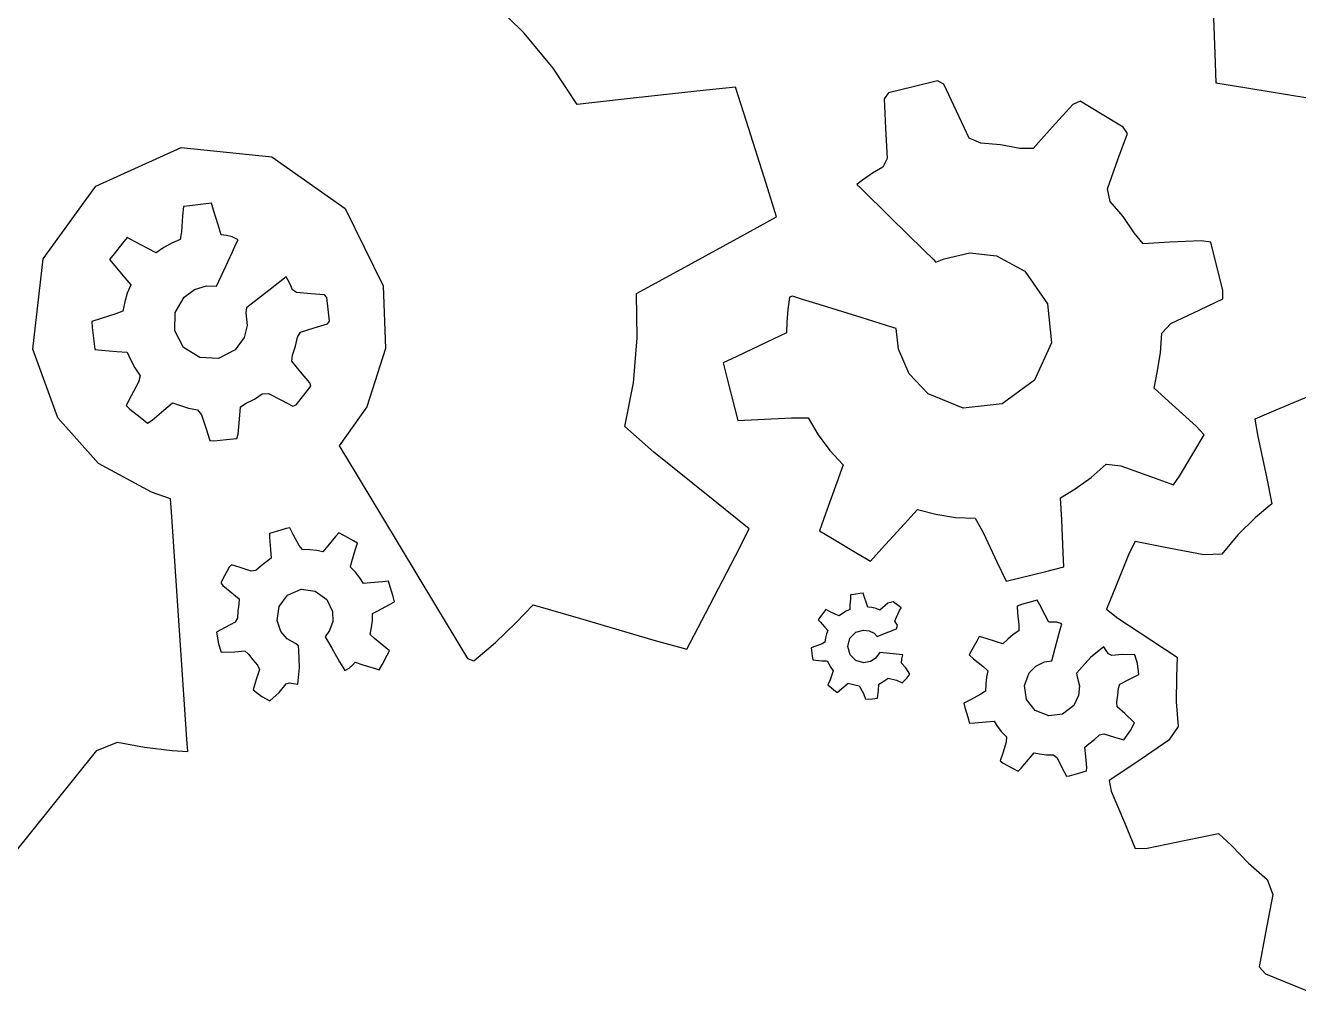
# Model space of a CAD drawing. Header units: metres. Extents: x 0 to 178, y 0 to 186.
# Drawn here: x 82.68 to 93.55, y 102.52 to 110.82 of the extents above; entities that cross this region are included whole.
import ezdxf

# ---------------------------------------------------------------- set-up
doc = ezdxf.new("R2010")
doc.units = ezdxf.units.M

msp = doc.modelspace()

# ---------------------------------------------------------------- linework, layer by layer
at = {"layer": 'COMPONENT0'}
for p, q in [((86.938, 110.755), (86.663, 111.023)), ((92.821, 111.035), (92.836, 110.584)), ((87.184, 110.457), (86.938, 110.755)), ((92.836, 110.584), (92.845, 110.333)), ((87.391, 110.147), (87.184, 110.457)), ((88.744, 110.296), (88.413, 110.26)), ((88.837, 110.001), (88.744, 110.296)), ((90.26, 110.298), (90.049, 110.246)), ((90.468, 110.35), (90.26, 110.298)), ((90.522, 110.32), (90.468, 110.35)), ((90.63, 110.091), (90.522, 110.32)), ((92.845, 110.333), (93.112, 110.289)), ((93.112, 110.289), (93.633, 110.204)), ((87.766, 110.189), (87.391, 110.147)), ((88.413, 110.26), (87.766, 110.189)), ((90.049, 110.246), (90.012, 110.196)), ((90.012, 110.196), (90.025, 109.946)), ((91.686, 110.175), (91.625, 110.147)), ((91.862, 110.069), (91.686, 110.175)), ((90.739, 109.86), (90.63, 110.091)), ((91.625, 110.147), (91.449, 109.953)), ((92.055, 109.954), (91.862, 110.069)), ((89.004, 109.472), (88.837, 110.001)), ((91.449, 109.953), (91.285, 109.771)), ((92.09, 109.9), (92.055, 109.954)), ((90.025, 109.946), (90.038, 109.687)), ((90.839, 109.816), (90.739, 109.86)), ((92.01, 109.677), (92.09, 109.9)), ((83.278, 109.451), (84.007, 109.779)), ((84.007, 109.779), (84.781, 109.701)), ((91.005, 109.802), (90.839, 109.816)), ((91.171, 109.77), (91.005, 109.802)), ((91.285, 109.771), (91.171, 109.77)), ((84.781, 109.701), (85.409, 109.259)), ((90.038, 109.687), (90, 109.613)), ((91.92, 109.427), (92.01, 109.677)), ((89.912, 109.56), (89.827, 109.501)), ((90, 109.613), (89.912, 109.56)), ((82.827, 108.829), (83.278, 109.451)), ((89.094, 109.188), (89.004, 109.472)), ((89.827, 109.501), (89.78, 109.465)), ((89.78, 109.465), (89.813, 109.432)), ((89.813, 109.432), (90.065, 109.184)), ((91.943, 109.319), (91.92, 109.427)), ((84.265, 109.303), (84.194, 109.295)), ((84.283, 109.246), (84.265, 109.303)), ((92.054, 109.19), (91.943, 109.319)), ((84.02, 109.195), (84.009, 109.061)), ((84.027, 109.276), (84.02, 109.195)), ((84.08, 109.282), (84.027, 109.276)), ((84.194, 109.295), (84.08, 109.282)), ((84.324, 109.118), (84.283, 109.246)), ((85.409, 109.259), (85.734, 108.598)), ((88.788, 109.021), (89.094, 109.188)), ((92.149, 109.052), (92.054, 109.19)), ((84.35, 109.035), (84.324, 109.118)), ((90.065, 109.184), (90.355, 108.899)), ((83.545, 109.01), (83.507, 108.962)), ((83.609, 108.977), (83.545, 109.01)), ((83.728, 108.915), (83.609, 108.977)), ((84, 108.994), (83.928, 108.963)), ((84.009, 109.061), (84, 108.994)), ((84.394, 109.028), (84.35, 109.035)), ((84.442, 109.017), (84.394, 109.028)), ((84.493, 108.992), (84.442, 109.017)), ((84.475, 108.953), (84.493, 108.992)), ((88.216, 108.708), (88.788, 109.021)), ((92.225, 108.958), (92.149, 109.052)), ((92.722, 108.983), (92.452, 108.97)), ((92.802, 108.971), (92.722, 108.983)), ((92.848, 108.786), (92.802, 108.971)), ((83.435, 108.872), (83.395, 108.822)), ((83.507, 108.962), (83.435, 108.872)), ((83.794, 108.881), (83.728, 108.915)), ((83.858, 108.925), (83.794, 108.881)), ((83.928, 108.963), (83.858, 108.925)), ((84.371, 108.729), (84.446, 108.89)), ((84.446, 108.89), (84.475, 108.953)), ((90.355, 108.899), (90.433, 108.823)), ((90.525, 108.83), (90.745, 108.88)), ((90.745, 108.88), (90.973, 108.854)), ((92.452, 108.97), (92.225, 108.958)), ((82.739, 108.057), (82.827, 108.829)), ((83.395, 108.822), (83.44, 108.77)), ((83.44, 108.77), (83.526, 108.668)), ((90.433, 108.823), (90.455, 108.801)), ((90.455, 108.801), (90.525, 108.83)), ((90.973, 108.854), (91.213, 108.724)), ((92.905, 108.56), (92.848, 108.786)), ((83.526, 108.668), (83.576, 108.608)), ((84.308, 108.595), (84.371, 108.729)), ((84.904, 108.675), (84.755, 108.559)), ((84.918, 108.651), (84.904, 108.675)), ((84.94, 108.607), (84.918, 108.651)), ((87.897, 108.533), (88.216, 108.708)), ((91.213, 108.724), (91.408, 108.446)), ((83.547, 108.537), (83.525, 108.461)), ((83.576, 108.608), (83.547, 108.537)), ((84.032, 108.503), (84.121, 108.568)), ((84.121, 108.568), (84.225, 108.597)), ((84.225, 108.597), (84.308, 108.595)), ((84.755, 108.559), (84.604, 108.442)), ((84.959, 108.563), (84.94, 108.607)), ((84.992, 108.541), (84.959, 108.563)), ((85.114, 108.53), (84.992, 108.541)), ((85.734, 108.598), (85.754, 108.062)), ((92.907, 108.486), (92.905, 108.56)), ((83.525, 108.461), (83.51, 108.383)), ((83.956, 108.371), (84.032, 108.503)), ((84.604, 108.442), (84.564, 108.41)), ((85.231, 108.521), (85.114, 108.53)), ((85.252, 108.5), (85.231, 108.521)), ((85.263, 108.399), (85.252, 108.5)), ((87.904, 108.154), (87.897, 108.533)), ((89.205, 108.501), (89.19, 108.395)), ((89.229, 108.51), (89.205, 108.501)), ((89.281, 108.494), (89.229, 108.51)), ((89.316, 108.483), (89.281, 108.494)), ((89.457, 108.439), (89.316, 108.483)), ((89.816, 108.327), (89.457, 108.439)), ((91.408, 108.446), (91.441, 108.111)), ((92.709, 108.393), (92.907, 108.486)), ((83.323, 108.318), (83.244, 108.293)), ((83.45, 108.358), (83.323, 108.318)), ((83.51, 108.383), (83.45, 108.358)), ((83.953, 108.213), (83.956, 108.371)), ((84.564, 108.41), (84.561, 108.367)), ((84.561, 108.367), (84.571, 108.261)), ((85.274, 108.298), (85.263, 108.399)), ((89.19, 108.395), (89.182, 108.29)), ((90.088, 108.242), (89.816, 108.327)), ((92.462, 108.276), (92.709, 108.393)), ((83.244, 108.293), (83.248, 108.242)), ((83.248, 108.242), (83.261, 108.129)), ((84.028, 108.072), (83.953, 108.213)), ((84.571, 108.261), (84.544, 108.157)), ((85.028, 108.202), (85.143, 108.239)), ((85.143, 108.239), (85.256, 108.275)), ((85.256, 108.275), (85.274, 108.298)), ((89.182, 108.29), (89.178, 108.196)), ((90.116, 108.233), (90.088, 108.242)), ((90.135, 108.057), (90.116, 108.233)), ((92.384, 108.193), (92.462, 108.276)), ((83.261, 108.129), (83.269, 108.056)), ((84.544, 108.157), (84.469, 108.053)), ((84.984, 108.082), (85.002, 108.159)), ((85.002, 108.159), (85.028, 108.202)), ((87.871, 107.771), (87.904, 108.154)), ((89.011, 108.118), (88.753, 107.996)), ((89.178, 108.196), (89.011, 108.118)), ((91.441, 108.111), (91.297, 107.792)), ((92.373, 108.025), (92.384, 108.193)), ((82.953, 107.472), (82.739, 108.057)), ((83.269, 108.056), (83.326, 108.05)), ((83.326, 108.05), (83.458, 108.039)), ((83.458, 108.039), (83.546, 108.031)), ((83.546, 108.031), (83.574, 107.969)), ((84.168, 107.985), (84.028, 108.072)), ((84.469, 108.053), (84.327, 107.979)), ((84.952, 107.954), (84.959, 108.007)), ((84.959, 108.007), (84.984, 108.082)), ((85.754, 108.062), (85.592, 107.564)), ((88.753, 107.996), (88.638, 107.94)), ((90.227, 107.847), (90.135, 108.057)), ((92.344, 107.857), (92.373, 108.025)), ((83.574, 107.969), (83.611, 107.898)), ((83.611, 107.898), (83.656, 107.831)), ((84.327, 107.979), (84.168, 107.985)), ((85.027, 107.865), (84.952, 107.954)), ((88.638, 107.94), (88.675, 107.793)), ((83.642, 107.775), (83.581, 107.658)), ((83.656, 107.831), (83.642, 107.775)), ((85.106, 107.771), (85.027, 107.865)), ((88.675, 107.793), (88.733, 107.558)), ((90.389, 107.677), (90.227, 107.847)), ((91.297, 107.792), (91.021, 107.592)), ((92.319, 107.725), (92.344, 107.857)), ((84.633, 107.631), (84.7, 107.675)), ((84.7, 107.675), (84.752, 107.679)), ((84.752, 107.679), (84.863, 107.621)), ((84.99, 107.583), (85.055, 107.666)), ((85.055, 107.666), (85.115, 107.741)), ((85.115, 107.741), (85.106, 107.771)), ((87.798, 107.397), (87.871, 107.771)), ((90.687, 107.555), (90.389, 107.677)), ((92.474, 107.585), (92.319, 107.725)), ((83.581, 107.658), (83.538, 107.575)), ((83.538, 107.575), (83.569, 107.546)), ((83.858, 107.536), (83.933, 107.6)), ((83.933, 107.6), (83.993, 107.579)), ((83.993, 107.579), (84.07, 107.555)), ((84.505, 107.459), (84.514, 107.566)), ((84.514, 107.566), (84.563, 107.596)), ((84.563, 107.596), (84.633, 107.631)), ((84.863, 107.621), (84.962, 107.57)), ((84.962, 107.57), (84.99, 107.583)), ((85.592, 107.564), (85.357, 107.233)), ((88.733, 107.558), (88.762, 107.448)), ((91.021, 107.592), (90.687, 107.555)), ((92.679, 107.399), (92.474, 107.585)), ((93.637, 107.654), (93.359, 107.537)), ((83.301, 107.082), (82.953, 107.472)), ((83.569, 107.546), (83.657, 107.476)), ((83.657, 107.476), (83.721, 107.425)), ((83.721, 107.425), (83.759, 107.452)), ((83.759, 107.452), (83.858, 107.536)), ((84.07, 107.555), (84.148, 107.54)), ((84.148, 107.54), (84.181, 107.498)), ((84.181, 107.498), (84.22, 107.376)), ((84.495, 107.333), (84.505, 107.459)), ((88.762, 107.448), (88.934, 107.456)), ((88.934, 107.456), (89.22, 107.471)), ((89.22, 107.471), (89.364, 107.47)), ((89.364, 107.47), (89.449, 107.327)), ((93.359, 107.537), (93.179, 107.461)), ((93.179, 107.461), (93.206, 107.312)), ((84.22, 107.376), (84.252, 107.278)), ((88.044, 107.178), (87.798, 107.397)), ((92.747, 107.327), (92.679, 107.399)), ((84.252, 107.278), (84.286, 107.274)), ((84.286, 107.274), (84.395, 107.286)), ((84.395, 107.286), (84.484, 107.296)), ((84.484, 107.296), (84.495, 107.333)), ((85.357, 107.233), (85.372, 107.209)), ((89.449, 107.327), (89.549, 107.192)), ((92.657, 107.177), (92.747, 107.327)), ((93.206, 107.312), (93.278, 106.967)), ((85.372, 107.209), (85.392, 107.175)), ((85.392, 107.175), (85.411, 107.144)), ((85.411, 107.144), (85.727, 106.619)), ((88.553, 106.77), (88.044, 107.178)), ((89.549, 107.192), (89.661, 107.07)), ((92.535, 106.973), (92.657, 107.177)), ((83.754, 106.835), (83.301, 107.082)), ((89.661, 107.07), (89.608, 106.92)), ((91.782, 106.962), (91.91, 107.076)), ((91.91, 107.076), (92.033, 107.061)), ((92.033, 107.061), (92.296, 106.967)), ((89.608, 106.92), (89.512, 106.651)), ((91.644, 106.864), (91.782, 106.962)), ((92.296, 106.967), (92.483, 106.9)), ((92.483, 106.9), (92.535, 106.973)), ((93.278, 106.967), (93.325, 106.737)), ((83.917, 106.778), (83.754, 106.835)), ((91.52, 106.788), (91.644, 106.864)), ((83.92, 106.74), (83.917, 106.778)), ((83.922, 106.707), (83.92, 106.74)), ((83.939, 106.459), (83.922, 106.707)), ((88.86, 106.524), (88.553, 106.77)), ((90.185, 106.565), (90.296, 106.688)), ((90.296, 106.688), (90.454, 106.647)), ((91.529, 106.6), (91.52, 106.788)), ((93.325, 106.737), (93.186, 106.62)), ((85.727, 106.619), (86.171, 105.883)), ((89.512, 106.651), (89.46, 106.507)), ((90.454, 106.647), (90.621, 106.621)), ((90.621, 106.621), (90.789, 106.613)), ((90.789, 106.613), (90.858, 106.493)), ((91.543, 106.319), (91.529, 106.6)), ((93.186, 106.62), (93.035, 106.472)), ((84.821, 106.501), (84.761, 106.483)), ((84.761, 106.483), (84.761, 106.448)), ((84.903, 106.525), (84.821, 106.501)), ((84.935, 106.532), (84.903, 106.525)), ((84.968, 106.469), (84.935, 106.532)), ((85.354, 106.49), (85.325, 106.457)), ((85.403, 106.463), (85.354, 106.49)), ((88.742, 106.292), (88.86, 106.524)), ((89.46, 106.507), (89.572, 106.44)), ((89.994, 106.354), (90.185, 106.565)), ((90.858, 106.493), (90.979, 106.236)), ((93.035, 106.472), (92.898, 106.306)), ((84.002, 105.531), (83.939, 106.459)), ((84.761, 106.448), (84.77, 106.348)), ((85.015, 106.38), (84.968, 106.469)), ((85.044, 106.346), (85.015, 106.38)), ((85.26, 106.379), (85.217, 106.327)), ((85.325, 106.457), (85.26, 106.379)), ((85.48, 106.421), (85.403, 106.463)), ((85.514, 106.402), (85.48, 106.421)), ((85.495, 106.341), (85.514, 106.402)), ((89.572, 106.44), (89.78, 106.315)), ((92.156, 106.414), (92.106, 106.314)), ((92.4, 106.367), (92.156, 106.414)), ((92.743, 106.301), (92.4, 106.367)), ((84.777, 106.273), (84.738, 106.245)), ((84.77, 106.348), (84.777, 106.273)), ((85.105, 106.345), (85.044, 106.346)), ((85.166, 106.337), (85.105, 106.345)), ((85.217, 106.327), (85.166, 106.337)), ((85.464, 106.244), (85.495, 106.341)), ((88.487, 105.801), (88.742, 106.292)), ((89.78, 106.315), (89.896, 106.246)), ((89.896, 106.246), (89.994, 106.354)), ((91.547, 106.198), (91.543, 106.319)), ((92.106, 106.314), (91.994, 106.039)), ((92.898, 106.306), (92.743, 106.301)), ((84.418, 106.195), (84.378, 106.122)), ((84.436, 106.215), (84.418, 106.195)), ((84.511, 106.192), (84.436, 106.215)), ((84.605, 106.162), (84.511, 106.192)), ((84.646, 106.166), (84.605, 106.162)), ((84.69, 106.207), (84.646, 106.166)), ((84.738, 106.245), (84.69, 106.207)), ((85.453, 106.195), (85.464, 106.244)), ((85.496, 106.152), (85.453, 106.195)), ((85.534, 106.105), (85.496, 106.152)), ((90.979, 106.236), (91.055, 106.077)), ((91.161, 106.101), (91.395, 106.16)), ((91.395, 106.16), (91.547, 106.198)), ((84.378, 106.122), (84.346, 106.061)), ((84.346, 106.061), (84.364, 106.038)), ((84.364, 106.038), (84.439, 105.976)), ((85.566, 106.055), (85.534, 106.105)), ((85.625, 106.061), (85.566, 106.055)), ((85.727, 106.07), (85.625, 106.061)), ((85.779, 106.075), (85.727, 106.07)), ((85.793, 106.028), (85.779, 106.075)), ((91.055, 106.077), (91.161, 106.101)), ((91.994, 106.039), (91.911, 105.836)), ((84.439, 105.976), (84.502, 105.924)), ((84.843, 105.861), (84.916, 105.957)), ((84.916, 105.957), (85.031, 106.007)), ((85.031, 106.007), (85.153, 105.992)), ((85.153, 105.992), (85.251, 105.921)), ((85.818, 105.944), (85.793, 106.028)), ((85.831, 105.899), (85.818, 105.944)), ((89.724, 105.928), (89.72, 105.868)), ((89.725, 105.959), (89.724, 105.928)), ((89.754, 105.963), (89.725, 105.959)), ((89.804, 105.97), (89.754, 105.963)), ((89.832, 105.974), (89.804, 105.97)), ((89.842, 105.944), (89.832, 105.974)), ((89.862, 105.887), (89.842, 105.944)), ((84.49, 105.821), (84.488, 105.76)), ((84.499, 105.881), (84.49, 105.821)), ((84.502, 105.924), (84.499, 105.881)), ((84.827, 105.739), (84.843, 105.861)), ((85.251, 105.921), (85.3, 105.816)), ((85.641, 105.799), (85.692, 105.826)), ((85.692, 105.826), (85.782, 105.874)), ((85.782, 105.874), (85.831, 105.899)), ((86.171, 105.883), (86.345, 105.595)), ((86.866, 105.721), (87.015, 105.874)), ((87.015, 105.874), (87.419, 105.756)), ((89.513, 105.833), (89.469, 105.774)), ((89.547, 105.817), (89.513, 105.833)), ((89.601, 105.791), (89.547, 105.817)), ((89.687, 105.819), (89.657, 105.801)), ((89.719, 105.833), (89.687, 105.819)), ((89.72, 105.868), (89.719, 105.833)), ((89.874, 105.855), (89.862, 105.887)), ((89.908, 105.85), (89.874, 105.855)), ((89.943, 105.842), (89.908, 105.85)), ((89.976, 105.829), (89.943, 105.842)), ((89.999, 105.848), (89.976, 105.829)), ((90.044, 105.889), (89.999, 105.848)), ((90.09, 105.899), (90.044, 105.889)), ((90.131, 105.868), (90.09, 105.899)), ((90.119, 105.77), (90.145, 105.825)), ((90.157, 105.849), (90.131, 105.868)), ((90.145, 105.825), (90.157, 105.849)), ((91.186, 105.876), (91.148, 105.864)), ((91.148, 105.864), (91.153, 105.803)), ((91.269, 105.9), (91.186, 105.876)), ((91.32, 105.914), (91.269, 105.9)), ((91.341, 105.874), (91.32, 105.914)), ((91.388, 105.785), (91.341, 105.874)), ((91.911, 105.836), (92.009, 105.76)), ((84.468, 105.726), (84.383, 105.681)), ((84.488, 105.76), (84.468, 105.726)), ((84.859, 105.646), (84.827, 105.739)), ((85.302, 105.731), (85.275, 105.654)), ((85.3, 105.816), (85.302, 105.731)), ((85.634, 105.68), (85.641, 105.74)), ((85.641, 105.74), (85.641, 105.799)), ((86.693, 105.553), (86.866, 105.721)), ((87.419, 105.756), (88.045, 105.573)), ((88.327, 105.495), (88.487, 105.801)), ((89.469, 105.774), (89.449, 105.747)), ((89.449, 105.747), (89.465, 105.728)), ((89.465, 105.728), (89.505, 105.684)), ((89.628, 105.78), (89.601, 105.791)), ((89.657, 105.801), (89.628, 105.78)), ((90.103, 105.735), (90.119, 105.77)), ((90.127, 105.701), (90.103, 105.735)), ((91.153, 105.803), (91.162, 105.702)), ((91.418, 105.727), (91.388, 105.785)), ((91.451, 105.727), (91.418, 105.727)), ((91.489, 105.725), (91.451, 105.727)), ((91.53, 105.713), (91.489, 105.725)), ((91.521, 105.682), (91.53, 105.713)), ((92.009, 105.76), (92.298, 105.57)), ((84.383, 105.681), (84.308, 105.641)), ((84.308, 105.641), (84.327, 105.541)), ((84.912, 105.584), (84.859, 105.646)), ((85.275, 105.654), (85.237, 105.602)), ((85.237, 105.602), (85.293, 105.504)), ((85.622, 105.621), (85.634, 105.68)), ((85.66, 105.586), (85.622, 105.621)), ((89.505, 105.684), (89.532, 105.654)), ((89.521, 105.625), (89.512, 105.591)), ((89.532, 105.654), (89.521, 105.625)), ((89.72, 105.589), (89.77, 105.64)), ((89.77, 105.64), (89.835, 105.659)), ((89.835, 105.659), (89.884, 105.653)), ((89.884, 105.653), (89.927, 105.631)), ((89.927, 105.631), (89.954, 105.604)), ((89.954, 105.604), (90.015, 105.629)), ((90.015, 105.629), (90.089, 105.658)), ((90.089, 105.658), (90.118, 105.67)), ((90.118, 105.67), (90.127, 105.701)), ((90.825, 105.605), (90.803, 105.564)), ((90.876, 105.588), (90.825, 105.605)), ((91.114, 105.62), (91.068, 105.582)), ((91.164, 105.652), (91.114, 105.62)), ((91.162, 105.702), (91.164, 105.652)), ((91.473, 105.503), (91.507, 105.631)), ((91.507, 105.631), (91.521, 105.682)), ((84.057, 104.726), (84.002, 105.531)), ((84.327, 105.541), (84.348, 105.471)), ((84.983, 105.544), (84.912, 105.584)), ((85.009, 105.523), (84.983, 105.544)), ((85.011, 105.484), (85.009, 105.523)), ((85.293, 105.504), (85.361, 105.387)), ((85.739, 105.52), (85.66, 105.586)), ((85.787, 105.48), (85.739, 105.52)), ((86.345, 105.595), (86.389, 105.523)), ((86.389, 105.523), (86.452, 105.417)), ((86.507, 105.397), (86.693, 105.553)), ((88.045, 105.573), (88.327, 105.495)), ((89.428, 105.522), (89.389, 105.508)), ((89.389, 105.508), (89.397, 105.439)), ((89.484, 105.541), (89.428, 105.522)), ((89.506, 105.555), (89.484, 105.541)), ((89.512, 105.591), (89.506, 105.555)), ((89.701, 105.519), (89.72, 105.589)), ((89.721, 105.448), (89.701, 105.519)), ((90.803, 105.564), (90.761, 105.489)), ((90.972, 105.558), (90.876, 105.588)), ((91.026, 105.541), (90.972, 105.558)), ((91.068, 105.582), (91.026, 105.541)), ((91.444, 105.396), (91.473, 105.503)), ((91.888, 105.515), (91.779, 105.426)), ((91.91, 105.485), (91.888, 105.515)), ((92.298, 105.57), (92.517, 105.426)), ((84.348, 105.471), (84.465, 105.472)), ((84.465, 105.472), (84.552, 105.48)), ((84.552, 105.48), (84.583, 105.452)), ((84.583, 105.452), (84.619, 105.403)), ((84.619, 105.403), (84.66, 105.359)), ((85.019, 105.338), (85.011, 105.484)), ((85.361, 105.387), (85.388, 105.341)), ((85.471, 105.359), (85.494, 105.383)), ((85.494, 105.383), (85.558, 105.363)), ((85.726, 105.368), (85.768, 105.444)), ((85.768, 105.444), (85.787, 105.48)), ((86.452, 105.417), (86.507, 105.397)), ((89.397, 105.439), (89.402, 105.403)), ((89.402, 105.403), (89.481, 105.397)), ((89.481, 105.397), (89.525, 105.395)), ((89.525, 105.395), (89.539, 105.37)), ((89.77, 105.398), (89.721, 105.448)), ((89.839, 105.378), (89.77, 105.398)), ((89.896, 105.389), (89.839, 105.378)), ((89.937, 105.415), (89.896, 105.389)), ((89.977, 105.466), (89.937, 105.415)), ((90.003, 105.463), (89.977, 105.466)), ((90.089, 105.455), (90.003, 105.463)), ((90.173, 105.447), (90.089, 105.455)), ((90.16, 105.377), (90.164, 105.414)), ((90.164, 105.414), (90.173, 105.447)), ((90.761, 105.489), (90.738, 105.447)), ((90.738, 105.447), (90.777, 105.414)), ((90.777, 105.414), (90.855, 105.349)), ((91.308, 105.351), (91.381, 105.386)), ((91.381, 105.386), (91.444, 105.396)), ((91.779, 105.426), (91.682, 105.32)), ((91.93, 105.455), (91.91, 105.485)), ((91.957, 105.442), (91.93, 105.455)), ((92.048, 105.451), (91.957, 105.442)), ((92.154, 105.446), (92.048, 105.451)), ((92.176, 105.372), (92.154, 105.446)), ((92.517, 105.426), (92.51, 105.258)), ((84.675, 105.323), (84.648, 105.235)), ((84.66, 105.359), (84.675, 105.323)), ((85.005, 105.196), (85.019, 105.338)), ((85.388, 105.341), (85.404, 105.313)), ((85.404, 105.313), (85.443, 105.334)), ((85.443, 105.334), (85.471, 105.359)), ((85.558, 105.363), (85.656, 105.333)), ((85.656, 105.333), (85.7, 105.32)), ((85.7, 105.32), (85.726, 105.368)), ((89.539, 105.37), (89.556, 105.338)), ((89.577, 105.309), (89.55, 105.233)), ((89.556, 105.338), (89.577, 105.309)), ((90.197, 105.336), (90.16, 105.377)), ((90.232, 105.283), (90.197, 105.336)), ((90.205, 105.247), (90.232, 105.283)), ((90.855, 105.349), (90.899, 105.311)), ((90.899, 105.311), (90.887, 105.255)), ((91.211, 105.185), (91.25, 105.292)), ((91.25, 105.292), (91.308, 105.351)), ((91.682, 105.32), (91.656, 105.291)), ((91.656, 105.291), (91.66, 105.259)), ((92.108, 105.238), (92.187, 105.279)), ((92.187, 105.279), (92.176, 105.372)), ((84.648, 105.235), (84.621, 105.148)), ((84.844, 105.126), (84.903, 105.198)), ((84.903, 105.198), (84.932, 105.208)), ((84.932, 105.208), (84.968, 105.201)), ((84.968, 105.201), (85.005, 105.196)), ((89.55, 105.233), (89.53, 105.192)), ((89.53, 105.192), (89.58, 105.15)), ((89.612, 105.126), (89.669, 105.173)), ((89.669, 105.173), (89.705, 105.205)), ((89.705, 105.205), (89.763, 105.19)), ((89.763, 105.19), (89.799, 105.183)), ((89.799, 105.183), (89.836, 105.116)), ((89.964, 105.145), (89.967, 105.197)), ((89.967, 105.197), (90.017, 105.229)), ((90.017, 105.229), (90.046, 105.249)), ((90.046, 105.249), (90.117, 105.231)), ((90.117, 105.231), (90.165, 105.208)), ((90.165, 105.208), (90.205, 105.247)), ((90.88, 105.196), (90.879, 105.136)), ((90.887, 105.255), (90.88, 105.196)), ((91.229, 105.067), (91.211, 105.185)), ((91.66, 105.259), (91.681, 105.182)), ((91.681, 105.182), (91.674, 105.101)), ((92.013, 105.161), (92.027, 105.197)), ((92.027, 105.197), (92.108, 105.238)), ((92.51, 105.258), (92.506, 105.045)), ((84.621, 105.148), (84.696, 105.09)), ((84.696, 105.09), (84.764, 105.053)), ((84.764, 105.053), (84.844, 105.126)), ((89.58, 105.15), (89.612, 105.126)), ((89.836, 105.116), (89.852, 105.069)), ((89.852, 105.069), (89.912, 105.071)), ((89.912, 105.071), (89.955, 105.077)), ((89.955, 105.077), (89.964, 105.145)), ((90.749, 105.064), (90.693, 105.035)), ((90.838, 105.11), (90.749, 105.064)), ((90.879, 105.136), (90.838, 105.11)), ((91.303, 104.972), (91.229, 105.067)), ((91.674, 105.101), (91.632, 105.014)), ((92.001, 105.043), (92.01, 105.102)), ((92.01, 105.102), (92.013, 105.161)), ((90.693, 105.035), (90.703, 104.998)), ((90.703, 104.998), (90.727, 104.916)), ((91.418, 104.925), (91.303, 104.972)), ((91.632, 105.014), (91.536, 104.941)), ((92.003, 105.003), (92.001, 105.043)), ((92.069, 104.947), (92.003, 105.003)), ((92.151, 104.866), (92.069, 104.947)), ((92.506, 105.045), (92.525, 104.835)), ((90.727, 104.916), (90.743, 104.863)), ((90.743, 104.863), (90.786, 104.865)), ((90.786, 104.865), (90.885, 104.874)), ((90.885, 104.874), (90.951, 104.88)), ((90.951, 104.88), (90.979, 104.837)), ((91.536, 104.941), (91.418, 104.925)), ((92.116, 104.802), (92.151, 104.866)), ((90.979, 104.837), (91.016, 104.79)), ((91.016, 104.79), (91.058, 104.746)), ((91.058, 104.746), (91.054, 104.702)), ((91.808, 104.723), (91.852, 104.764)), ((91.852, 104.764), (91.89, 104.773)), ((91.89, 104.773), (91.98, 104.745)), ((91.98, 104.745), (92.059, 104.72)), ((92.059, 104.72), (92.116, 104.802)), ((92.525, 104.835), (92.445, 104.718)), ((82.916, 104.168), (83.287, 104.631)), ((83.287, 104.631), (83.464, 104.701)), ((83.464, 104.701), (83.695, 104.658)), ((83.695, 104.658), (83.929, 104.629)), ((83.929, 104.629), (84.064, 104.621)), ((84.064, 104.621), (84.057, 104.726)), ((91.054, 104.702), (91.025, 104.608)), ((91.728, 104.659), (91.76, 104.687)), ((91.735, 104.579), (91.728, 104.659)), ((91.76, 104.687), (91.808, 104.723)), ((92.445, 104.718), (92.162, 104.526)), ((91.025, 104.608), (91.004, 104.541)), ((91.004, 104.541), (91.03, 104.523)), ((91.03, 104.523), (91.104, 104.483)), ((91.182, 104.478), (91.245, 104.553)), ((91.245, 104.553), (91.293, 104.61)), ((91.293, 104.61), (91.34, 104.602)), ((91.34, 104.602), (91.4, 104.594)), ((91.4, 104.594), (91.459, 104.593)), ((91.459, 104.593), (91.49, 104.566)), ((91.49, 104.566), (91.534, 104.48)), ((91.743, 104.484), (91.735, 104.579)), ((92.162, 104.526), (91.935, 104.373)), ((91.104, 104.483), (91.158, 104.453)), ((91.158, 104.453), (91.182, 104.478)), ((91.534, 104.48), (91.57, 104.412)), ((91.57, 104.412), (91.596, 104.413)), ((91.596, 104.413), (91.675, 104.436)), ((91.675, 104.436), (91.74, 104.455)), ((91.74, 104.455), (91.743, 104.484)), ((91.935, 104.373), (91.952, 104.282)), ((91.952, 104.282), (92.065, 104.014)), ((82.559, 103.723), (82.916, 104.168)), ((92.065, 104.014), (92.158, 103.794)), ((92.258, 103.795), (92.589, 103.863)), ((92.589, 103.863), (92.869, 103.921)), ((92.869, 103.921), (92.98, 103.82)), ((92.158, 103.794), (92.258, 103.795)), ((92.98, 103.82), (93.124, 103.667)), ((93.124, 103.667), (93.285, 103.528)), ((93.285, 103.528), (93.334, 103.4)), ((93.334, 103.4), (93.271, 103.073)), ((93.271, 103.073), (93.215, 102.782)), ((93.215, 102.782), (93.269, 102.723)), ((93.269, 102.723), (93.529, 102.617)), ((93.529, 102.617), (93.767, 102.52))]:
    msp.add_line(p, q, dxfattribs=at)

doc.saveas('drawing.dxf')
